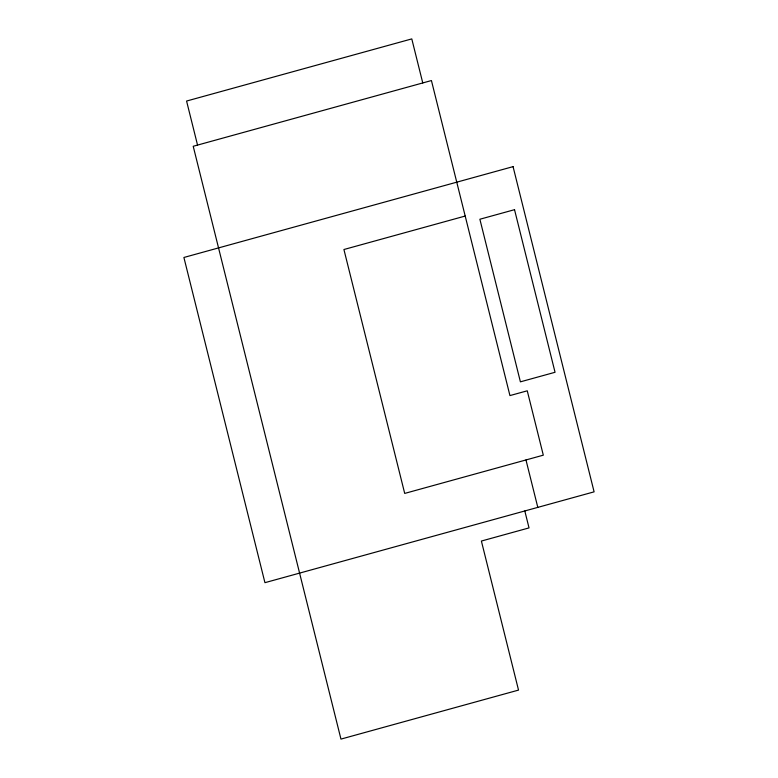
<?xml version="1.0" encoding="UTF-8"?>
<svg xmlns="http://www.w3.org/2000/svg" width="778" height="778" viewBox="0 0 778 778"><rect width="100%" height="100%" fill="white"/><g stroke="black" fill="none" stroke-linecap="round" stroke-linejoin="round"><path stroke-width="1.17" d="M465.195 216.051L343.925 249.514L404.706 493.417L543.307 455.169L527.26 390.809L509.94 395.584L431.43 80.552L193.216 146.283L340.959 739.1L518.527 690.096L481.387 541.05L529.03 527.902L524.81 510.961M525.977 459.954L537.802 507.382M422.765 82.935L411.786 38.9L186.574 101.043L197.544 145.087M513.062 166.638L183.9 257.469L264.938 582.673L594.1 491.842L513.062 166.638M514.53 209.681L479.88 219.24L520.404 381.842L555.045 372.283L514.53 209.681"/></g></svg>
